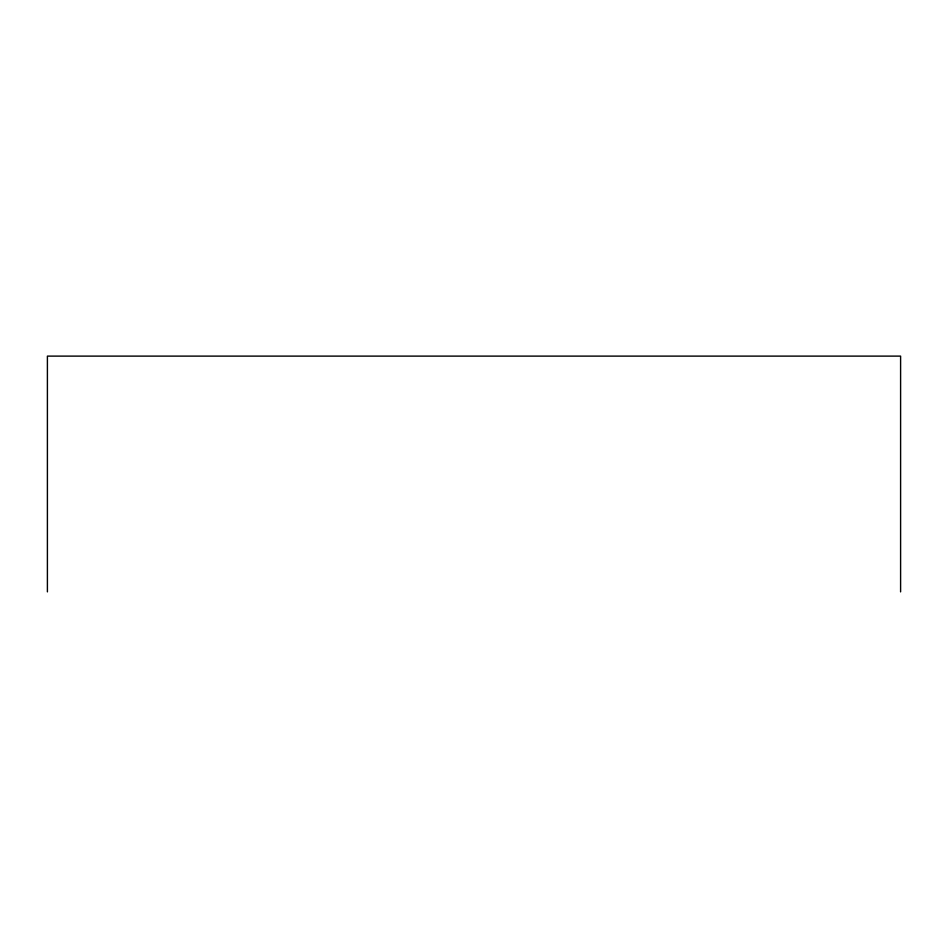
<?xml version="1.0" encoding="UTF-8"?>
<svg xmlns="http://www.w3.org/2000/svg" width="948" height="948" viewBox="0 0 948 948"><rect width="100%" height="100%" fill="white"/><g stroke="black" fill="none" stroke-linecap="round" stroke-linejoin="round"><path stroke-width="1.42" d="M900.6 591.884L900.6 356.116L47.4 356.116L47.4 591.884"/></g></svg>
